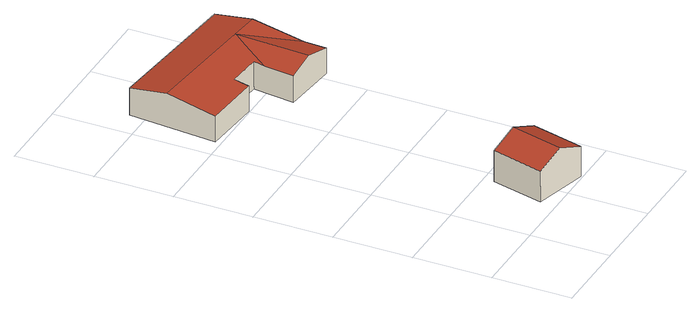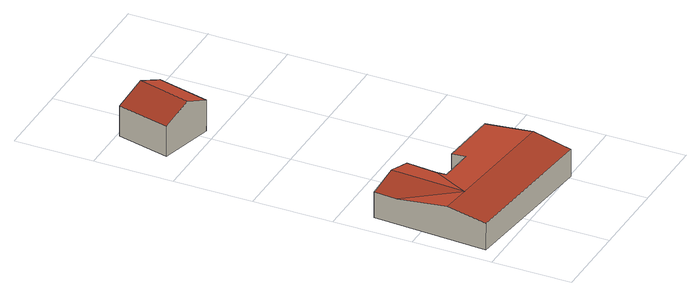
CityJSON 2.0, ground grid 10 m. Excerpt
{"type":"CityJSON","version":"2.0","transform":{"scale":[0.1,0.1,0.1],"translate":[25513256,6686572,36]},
"CityObjects":{
"building1":{"type":"Building","attributes":{"measuredHeight":4.81,"roofType":"1000","Katuosoite":"Puroniityntie 360","C_KAYTTARK":"941","Rakennuksen_tila":"voimassa","REPAIRED":"no","LowestRoof":41.61,"HighestRoof":41.61,"BREC_BuildingHeightNN":41.61,"Tilavuus":90,"BREC_RoofNames":"flat","Kayttotarkoitus":"Ei käyttömerkintää kartalla","VTJ_PRT":"1024235073","CODE":"121","Kerroksia":1,"GroundLevel":36.8,"RATU":53190,"TILA_KOODI":2,"Kokonaisala":36,"KG_KRAKENN":2500190,"Kerrosala":36,"Valmistunut":"1999-01-01","Rakennusaine":"Puu","Integrate_LoD[1]":{"integrating_person":"vcdb_user","integration_date":"2016-10-28","matching_mode":1,"area_diff":0,"area_diff_filter":10,"overlap_DB_to_file":100,"overlap_file_to_DB":100,"overlap_filter":89}},"address":[{"CountryName":"Finland","LocalityName":"Helsinki"}],"geometry":[{"type":"Solid","lod":"2","boundaries":[[[[0,1,2,3]],[[4,5,1,0]],[[6,3,2,7]],[[8,5,4,9]],[[9,4,0,3,6]],[[7,2,1,5,8]],[[7,8,9,6]]]],"semantics":{"surfaces":[{"type":"RoofSurface","ZMax":5.57,"ZMinASL":40.87,"ZMin":4.07,"Area":25.9,"ZMaxASL":42.37,"RoofPitch":66.52,"RoofOrientation":284.35},{"type":"RoofSurface","ZMax":5.57,"ZMinASL":40.76,"ZMin":3.96,"Area":27.66,"ZMaxASL":42.37,"RoofPitch":66.51,"RoofOrientation":104.35},{"type":"WallSurface","ZMax":4.07,"Area":27.84,"ZMinASL":36.8,"ZMin":0,"ZMaxASL":40.87},{"type":"WallSurface","ZMax":3.96,"Area":27.13,"ZMinASL":36.8,"ZMin":0,"ZMaxASL":40.76},{"type":"WallSurface","ZMax":5.57,"Area":34.34,"ZMinASL":36.8,"ZMin":0,"ZMaxASL":42.37},{"type":"GroundSurface","ZMinASL":36.8,"ZMin":0,"Area":49.12}],"values":[[0,1,2,3,4,4,5]]}}]},
"building2":{"type":"Building","attributes":{"measuredHeight":3.88,"roofType":"1000","Katuosoite":"Puroniityntie 360","C_KAYTTARK":"011","Rakennuksen_tila":"voimassa","REPAIRED":"no","LowestRoof":42.11,"HighestRoof":42.11,"BREC_BuildingHeightNN":42.11,"BREC_RoofNames":"flat","Kayttotarkoitus":"Ei käyttömerkintää kartalla","VTJ_PRT":"1024235084","CODE":"121","Kerroksia":1,"GroundLevel":38.23,"RATU":53189,"TILA_KOODI":2,"KG_KRAKENN":2500189,"Kerrosala":183,"Valmistunut":"1972-01-01","Rakennusaine":"Tiili","Integrate_LoD[1]":{"integrating_person":"vcdb_user","integration_date":"2016-10-28","matching_mode":1,"area_diff":0,"area_diff_filter":10,"overlap_DB_to_file":100,"overlap_file_to_DB":100,"overlap_filter":89}},"address":[{"CountryName":"Finland","LocalityName":"Helsinki"}],"geometry":[{"type":"Solid","lod":"2","boundaries":[[[[10,11,12,13]],[[13,12,14,15]],[[16,17,18,19,20]],[[21,19,18,22]],[[23,24,22,18,17,25]],[[26,27,10,13,15,21,22,24]],[[28,29,27,26,30]],[[26,24,23,31,30]],[[11,10,27,29]],[[21,15,14,20,19]],[[31,23,25,16]],[[31,16,28,30]],[[25,17,16]],[[11,29,28,16,20,14,12]]]],"semantics":{"surfaces":[{"type":"WallSurface","ZMax":3.69,"Area":6.73,"ZMinASL":38.23,"ZMin":0,"ZMaxASL":41.92},{"type":"WallSurface","ZMax":3.41,"Area":25.76,"ZMinASL":38.23,"ZMin":0,"ZMaxASL":41.64},{"type":"RoofSurface","ZMax":4.34,"ZMinASL":41.84,"ZMin":3.61,"Area":92.29,"ZMaxASL":42.57,"RoofPitch":81.59,"RoofOrientation":5.62},{"type":"WallSurface","ZMax":3.61,"Area":66.87,"ZMinASL":38.23,"ZMin":0,"ZMaxASL":41.84},{"type":"WallSurface","ZMax":4.34,"Area":54.93,"ZMinASL":38.23,"ZMin":0,"ZMaxASL":42.57},{"type":"GroundSurface","ZMinASL":38.23,"ZMin":0,"Area":223.83},{"type":"WallSurface","ZMax":3.72,"Area":18.63,"ZMinASL":38.23,"ZMin":0,"ZMaxASL":41.95},{"type":"WallSurface","ZMax":4.34,"Area":27.5,"ZMinASL":38.23,"ZMin":0,"ZMaxASL":42.57},{"type":"WallSurface","ZMax":3.72,"Area":16.07,"ZMinASL":38.23,"ZMin":0,"ZMaxASL":41.95},{"type":"WallSurface","ZMax":4.34,"Area":44.08,"ZMinASL":38.23,"ZMin":0,"ZMaxASL":42.57},{"type":"RoofSurface","ZMax":4.34,"ZMinASL":41.58,"ZMin":3.35,"Area":24.08,"ZMaxASL":42.57,"RoofPitch":75.21,"RoofOrientation":93.5},{"type":"RoofSurface","ZMax":4.34,"ZMinASL":41.69,"ZMin":3.46,"Area":22.43,"ZMaxASL":42.57,"RoofPitch":75.24,"RoofOrientation":273.57},{"type":"RoofSurface","ZMax":4.34,"ZMinASL":41.63,"ZMin":3.4,"Area":76.03,"ZMaxASL":42.57,"RoofPitch":81.59,"RoofOrientation":185.69}],"values":[[0,1,2,3,4,5,6,7,8,9,10,11,12,12]]}}]}
},
"vertices":[
[103,12,64],[120,79,64],[87,87,49],[70,21,49],[139,3,48],[156,70,48],[70,21,8],[87,87,8],[156,70,8],[139,3,8],
[83,411,22],[83,411,59],[81,392,56],[81,392,22],[6,398,56],[6,398,22],[161,447,66],[198,443,66],[200,492,58],[16,511,58],[12,462,66],[16,511,22],[200,492,22],[192,348,56],[192,348,22],[194,377,56],[121,355,22],[127,408,22],[125,393,57],[127,408,59],[121,355,57],[155,352,66]
]}
